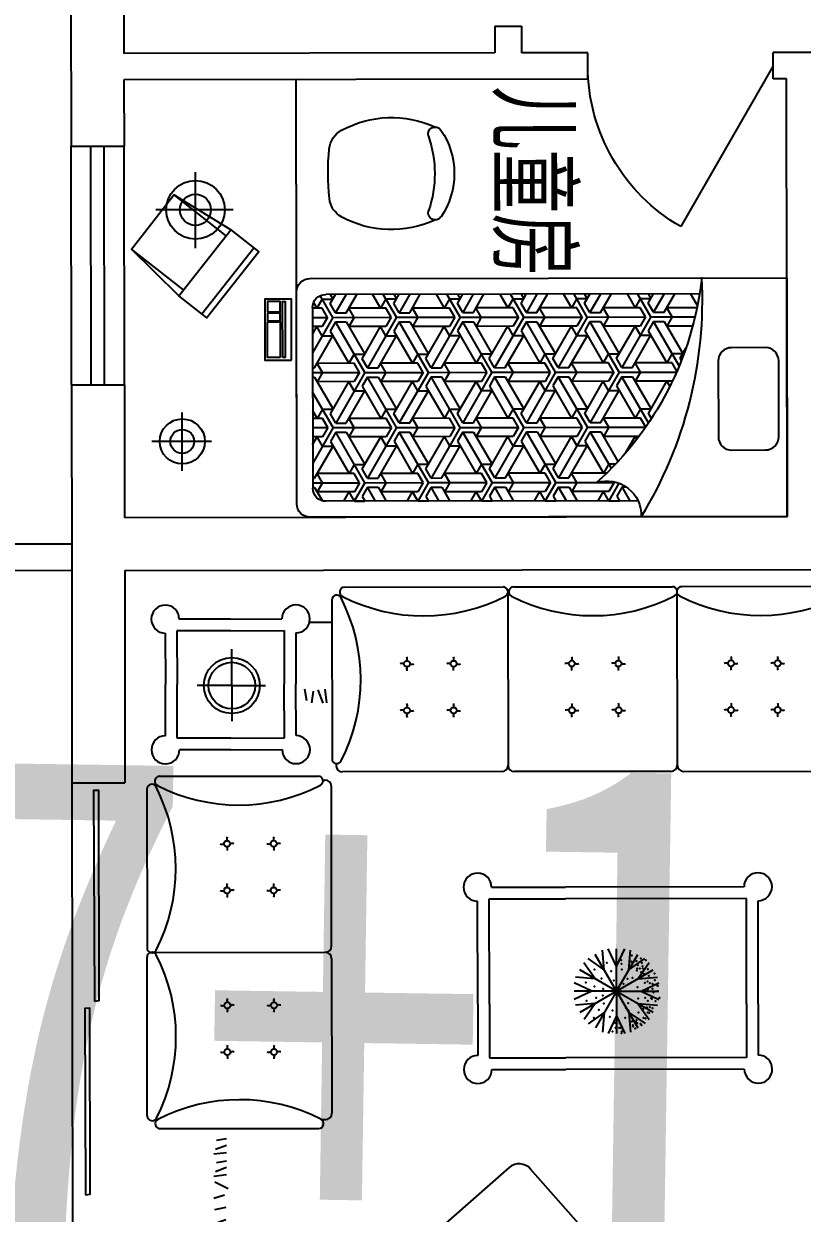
# Model space of a CAD drawing. Header units: millimetres. Extents: x 950 to 32641, y 607 to 32298.
# Drawn here: x 16703 to 19640, y 23052 to 27537 of the extents above; entities that cross this region are included whole.
import ezdxf
from ezdxf.enums import TextEntityAlignment as Align

# ---------------------------------------------------------------- set-up
doc = ezdxf.new("R2010")
doc.units = ezdxf.units.MM
for name, color, linetype in [('B', 33, 'Continuous'), ('FURN', 1, 'Continuous'), ('O', 253, 'Continuous'), ('PD', 40, 'Continuous'), ('PUB_TEXT', 7, 'Continuous'), ('PUB_WINDW', 7, 'Continuous'), ('WALL', 255, 'Continuous'), ('WENZI', 41, 'Continuous'), ('WINDOW', 2, 'Continuous')]:
    doc.layers.add(name, color=color, linetype=linetype)
doc.styles.add('-宋体', font='SimSun.ttf', dxfattribs={"width": 0.8})
doc.styles.add('_HZTXT0', font='txt.shx', dxfattribs={"width": 0.7, "bigfont": 'hztxt.shx'})
doc.styles.add('SIMPLEX', font='SIMPLEX.SHX')

# ---------------------------------------------------------------- blocks, each defined once
blk = doc.blocks.new('A$C7DB66A87')
for p, q in [((1550.6, 4170.8), (2298.8, 4170.8)), ((1490.3, 4110.5), (1490.3, 3362.3)), ((2344.4, 4110.5), (2344.4, 3362.3)), ((215.3, 4067.4), (457.3, 4067.4)), ((699.3, 4067.4), (457.3, 4067.4)), ((149.3, 3759.4), (149.3, 4001.4)), ((204.3, 4012.4), (457.3, 4012.4)), ((204.3, 3759.4), (204.3, 4012.4)), ((710.3, 4012.4), (457.3, 4012.4)), ((710.3, 3759.4), (710.3, 4012.4)), ((765.3, 3759.4), (765.3, 4001.4)), ((462.8, 3764.9), (462.8, 3924.2)), ((838.3, 3795.5), (822.8, 3845.5)), ((892.3, 3800.5), (880.5, 3854.2)), ((952.8, 3812.8), (939.1, 3852.4)), ((1016.5, 3795.5), (984.8, 3852.4)), ((1053.9, 3800.5), (1028.3, 3854.8)), ((1104.4, 3799.8), (1088.9, 3867.8)), ((1134.7, 3795.5), (1142.1, 3863.5)), ((1171, 3808.5), (1163, 3854.8)), ((1212.5, 3804.2), (1193.3, 3854.8)), ((1235.4, 3795.5), (1228, 3854.8)), ((1262, 3799.8), (1292.9, 3863.5)), ((1338.7, 3795.5), (1323.2, 3845.5)), ((1392.7, 3800.5), (1380.9, 3854.2)), ((2378.3, 3795.5), (2362.8, 3845.5)), ((2432.3, 3800.5), (2420.5, 3854.2)), ((2492.8, 3812.8), (2479.1, 3852.4)), ((2593.9, 3800.5), (2568.3, 3854.8)), ((2644.4, 3799.8), (2628.9, 3867.8)), ((2674.7, 3795.5), (2682.1, 3863.5)), ((2711, 3808.5), (2703, 3854.8)), ((2752.5, 3804.2), (2733.3, 3854.8)), ((2775.4, 3795.5), (2767.9, 3854.8)), ((2802, 3799.8), (2832.9, 3863.5)), ((2878.7, 3795.5), (2863.2, 3845.5)), ((2932.7, 3800.5), (2920.9, 3854.2)), ((2993.2, 3812.8), (2979.5, 3852.4)), ((3056.9, 3795.5), (3025.1, 3852.4)), ((3094.3, 3800.5), (3068.7, 3854.8)), ((3144.8, 3799.8), (3129.3, 3867.8)), ((3175.1, 3795.5), (3182.5, 3863.5)), ((3185.9, 3782.1), (3240.2, 3839)), ((149.3, 3759.4), (149.3, 3517.4)), ((204.3, 3759.4), (204.3, 3506.4)), ((462.8, 3764.9), (290.6, 3764.9)), ((462.8, 3764.9), (630.9, 3764.9)), ((462.8, 3764.9), (462.8, 3601.5)), ((710.3, 3759.4), (710.3, 3506.4)), ((765.3, 3759.4), (765.3, 3517.4)), ((3206.7, 3771), (3263.6, 3802.8)), ((3211.6, 3733.7), (3266, 3759.3)), ((3206.7, 3652.8), (3274.6, 3645.4)), ((3211, 3683.2), (3278.9, 3698.6)), ((3215.3, 3618.2), (3278.9, 3603.3)), ((3211.6, 3553.8), (3270.3, 3573)), ((204.3, 3506.4), (457.3, 3506.4)), ((710.3, 3506.4), (457.3, 3506.4)), ((3202.9, 3508), (3270.3, 3519.8)), ((3211.6, 3466.6), (3266, 3477.7)), ((215.3, 3451.4), (457.3, 3451.4)), ((699.3, 3451.4), (457.3, 3451.4)), ((544.2, 3439.5), (480.9, 3431.7)), ((489.9, 3400.7), (535.2, 3400.7)), ((544.2, 3368.3), (489.9, 3376.1)), ((3211.6, 3346.8), (3261.6, 3375)), ((60.3, 3332.2), (808.5, 3332.2)), ((535.2, 3345.1), (480.9, 3336)), ((1509.3, 3339.7), (1509.3, 3330.4)), ((3211.6, 3304.9), (3266, 3321.2)), ((0, 3271.9), (0, 2523.7)), ((822, 3290.6), (840.4, 3290.6)), ((870.4, 2531.9), (870.4, 3260.6)), ((2290.6, 3300.4), (1539.3, 3300.4)), ((3211.6, 3269.5), (3266, 3264.2)), ((3202.9, 3188.1), (3279.6, 3195.6)), ((3211.6, 3213.2), (3266, 3233.9)), ((3202.9, 3142.3), (3275.2, 3130.6)), ((3207.3, 3073.7), (3279.6, 3089.1)), ((3207.3, 3047.1), (3266, 3058.2)), ((3202.9, 3024.2), (3263.6, 3024.2)), ((3215.3, 2966.6), (3263.6, 2985.5)), ((3215.3, 2920.8), (3263.6, 2933.6)), ((1966.3, 2882.1), (1480.7, 2882.1)), ((1966.3, 2882.1), (2208.3, 2882.1)), ((3206.7, 2867.6), (3263.6, 2870.5)), ((1414.7, 2816.1), (1414.7, 1974.4)), ((1469.7, 2827.1), (1469.7, 1974.4)), ((1966.3, 2827.1), (1469.7, 2827.1)), ((1966.3, 2827.1), (2219.3, 2827.1)), ((2219.3, 2827.1), (2219.3, 1974.4)), ((2274.3, 2816.1), (2274.3, 1974.4)), ((3211, 2814.4), (3263.6, 2825.2)), ((3206.7, 2749.4), (3263.6, 2741.6)), ((3215.3, 2779.7), (3263.6, 2790.7)), ((3202.3, 2699.9), (3263.6, 2691)), ((3219.6, 2646.1), (3266, 2654.1)), ((3206.7, 2581.7), (3266, 2589.2)), ((3215.3, 2604.6), (3266, 2623.8)), ((3211, 2555.1), (3274.6, 2524.2)), ((0, 1731.9), (0, 2480.1)), ((30.3, 2501.9), (840.4, 2501.9)), ((30.3, 2501.9), (840.4, 2501.9)), ((870.4, 2471.9), (870.4, 1734.1)), ((3206.7, 2478.4), (3256.7, 2493.9)), ((1905.7, 2329.8), (1866.2, 2414.1)), ((1905.7, 2329.8), (1945.2, 2414.1)), ((1905.7, 2214), (1905.7, 2414.1)), ((3211.6, 2424.5), (3265.4, 2436.2)), ((1847.8, 2314.3), (1771.5, 2367.5)), ((1905.7, 2214), (1805.7, 2387.3)), ((1847.8, 2314.3), (1839.9, 2407)), ((1905.7, 2214), (2005.7, 2387.3)), ((1963.6, 2314.3), (1971.5, 2407)), ((1963.6, 2314.3), (2039.9, 2367.5)), ((3224, 2363.9), (3263.6, 2377.6)), ((1905.7, 2214), (1732.5, 2314.1)), ((1805.4, 2271.9), (1752.2, 2348.2)), ((1905.7, 2214), (2078.9, 2314.1)), ((2006, 2271.9), (2059.2, 2348.2)), ((3206.7, 2300.2), (3263.6, 2332)), ((1789.9, 2214), (1705.7, 2253.5)), ((1805.4, 2271.9), (1712.7, 2279.9)), ((2006, 2271.9), (2098.6, 2279.9)), ((2021.5, 2214), (2105.7, 2253.5)), ((3211.6, 2262.9), (3266, 2288.4)), ((1905.7, 2214), (1705.7, 2214)), ((1789.9, 2214), (1705.7, 2174.6)), ((1905.7, 2214), (1732.5, 2114)), ((1905.7, 2214), (1805.7, 2040.8)), ((1905.7, 2214), (1905.7, 2014)), ((1905.7, 2214), (2005.7, 2040.8)), ((1905.7, 2214), (2078.9, 2114)), ((1905.7, 2214), (2105.7, 2214)), ((2021.5, 2214), (2105.7, 2174.6)), ((3211, 2212.3), (3278.9, 2227.8)), ((1805.4, 2156.1), (1712.7, 2148.2)), ((1805.4, 2156.1), (1752.2, 2079.8)), ((2006, 2156.1), (2098.6, 2148.2)), ((2006, 2156.1), (2059.2, 2079.8)), ((3206.7, 2182), (3274.6, 2174.6)), ((1847.8, 2113.8), (1771.5, 2060.6)), ((1847.8, 2113.8), (1839.9, 2021.1)), ((1905.7, 2098.2), (1866.2, 2014)), ((1905.7, 2098.2), (1945.2, 2014)), ((1963.6, 2113.8), (2039.9, 2060.6)), ((1963.6, 2113.8), (1971.5, 2021.1)), ((3224, 2106), (3263.6, 2119.7)), ((3041.8, 2068.4), (2743.8, 1807.6)), ((3404.2, 1763.6), (3143.4, 2061.6)), ((3206.7, 2042.2), (3263.6, 2074)), ((3211.6, 2004.9), (3266, 2030.5)), ((1414.7, 1625.2), (1414.7, 1974.4)), ((1469.7, 1614.2), (1469.7, 1974.4)), ((2219.3, 1614.2), (2219.3, 1974.4)), ((2274.3, 1625.2), (2274.3, 1974.4)), ((3232.9, 1959.4), (3278.9, 1969.9)), ((0, 934.1), (0, 1682.3)), ((30.3, 1704.1), (840.4, 1704.1)), ((30.3, 1704.1), (840.4, 1704.1)), ((2737, 1706.1), (2997.8, 1408)), ((870.4, 1674.1), (870.4, 922.8)), ((3099.4, 1401.3), (3397.4, 1662)), ((1966.3, 1614.2), (1469.7, 1614.2)), ((1966.3, 1614.2), (2219.3, 1614.2)), ((1966.3, 1559.2), (1480.7, 1559.2)), ((1966.3, 1559.2), (2208.3, 1559.2)), ((3254.1, 1536.6), (3266, 1535.5)), ((3202.9, 1459.4), (3279.6, 1466.8)), ((3211.6, 1484.4), (3266, 1505.2)), ((3202.9, 1413.6), (3275.2, 1401.8)), ((3207.3, 1344.9), (3279.6, 1360.4)), ((3202.9, 1295.4), (3263.6, 1295.4)), ((3207.3, 1318.3), (3266, 1329.4)), ((3215.3, 1237.8), (3263.6, 1256.7)), ((3215.3, 1192.1), (3263.6, 1204.9)), ((3206.7, 1138.8), (3263.6, 1141.8)), ((3211, 1085.6), (3263.6, 1096.4)), ((3206.7, 1020.7), (3263.6, 1012.8)), ((3215.3, 1051), (3263.6, 1062)), ((3202.3, 971.2), (3263.6, 962.3)), ((3219.6, 917.3), (3266, 925.4)), ((60.3, 873.8), (808.5, 873.8)), ((164.1, 768.6), (164.1, 873.8)), ((544.2, 849.5), (480.9, 841.8)), ((831.1, 892.8), (840.4, 892.8)), ((1690.4, 870.4), (939.1, 870.4)), ((1750.4, 870.4), (2479.1, 870.4)), ((3206.7, 853), (3266, 860.4)), ((3215.3, 875.9), (3266, 895)), ((484.2, 807.4), (547.2, 830.9)), ((544.2, 778.4), (489.9, 786.2)), ((890.1, 60.3), (890.1, 808.5)), ((909.1, 831.1), (909.1, 840.4)), ((1720.4, 30.3), (1720.4, 840.4)), ((1720.4, 30.3), (1720.4, 840.4)), ((2509.1, 822), (2509.1, 840.4)), ((2550.7, 60.3), (2550.7, 808.5)), ((3211, 826.4), (3274.6, 795.4)), ((535.2, 755.1), (480.9, 746.1)), ((3206.7, 749.6), (3256.7, 765.1)), ((215.3, 704.2), (457.3, 704.2)), ((699.3, 704.2), (457.3, 704.2)), ((3211.6, 695.7), (3265.4, 707.5)), ((149.3, 396.2), (149.3, 638.2)), ((204.3, 396.2), (204.3, 649.2)), ((204.3, 649.2), (457.3, 649.2)), ((710.3, 649.2), (457.3, 649.2)), ((710.3, 396.2), (710.3, 649.2)), ((765.3, 396.2), (765.3, 638.2)), ((3224, 635.2), (3263.6, 648.9)), ((462.8, 401.7), (462.8, 561)), ((3206.7, 571.4), (3263.6, 603.2)), ((3211.6, 534.1), (3266, 559.7)), ((3206.7, 453.2), (3274.6, 445.8)), ((3211, 483.6), (3278.9, 499)), ((149.3, 396.2), (149.3, 154.2)), ((204.3, 396.2), (204.3, 143.2)), ((462.8, 401.7), (290.6, 401.7)), ((462.8, 401.7), (630.9, 401.7)), ((462.8, 401.7), (462.8, 238.4)), ((710.3, 396.2), (710.3, 143.2)), ((765.3, 396.2), (765.3, 154.2)), ((3211.6, 395.7), (3259.2, 358)), ((3215.3, 418.6), (3278.9, 403.7)), ((2606.2, 326.4), (2598.2, 372.7)), ((2647.7, 322.1), (2628.5, 372.7)), ((2670.6, 313.4), (2663.2, 372.7)), ((2711, 326.4), (2703, 372.7)), ((2752.5, 322.1), (2733.3, 372.7)), ((2775.4, 313.4), (2767.9, 372.7)), ((2802, 317.7), (2832.9, 381.4)), ((2878.7, 313.4), (2863.2, 363.4)), ((2932.7, 318.4), (2920.9, 372.1)), ((2993.2, 330.7), (2979.5, 370.3)), ((3056.9, 313.4), (3025.1, 370.3)), ((3094.3, 318.4), (3068.7, 372.7)), ((3144.8, 317.7), (3129.3, 385.7)), ((3175.1, 313.4), (3182.5, 381.4)), ((3202.9, 380.8), (3237.6, 327)), ((204.3, 143.2), (457.3, 143.2)), ((710.3, 143.2), (457.3, 143.2)), ((215.3, 88.2), (457.3, 88.2)), ((699.3, 88.2), (457.3, 88.2)), ((950.3, 0), (1698.5, 0)), ((2490.4, 0), (1742.2, 0))]:
    blk.add_line(p, q)
for centre, radius in [((462.8, 3764.9), 132), ((462.8, 3764.9), 110), ((1808.8, 3792.6), 14.4), ((2028.8, 3792.6), 14.4), ((1808.8, 3572.6), 14.4), ((2028.8, 3572.6), 14.4), ((361.7, 2976.5), 14.4), ((581.7, 2976.5), 14.4), ((361.7, 2756.5), 14.4), ((581.7, 2756.5), 14.4), ((361.7, 2225.5), 14.4), ((581.7, 2225.5), 14.4), ((361.7, 2005.5), 14.4), ((581.7, 2005.5), 14.4), ((361.7, 1447.7), 14.4), ((581.7, 1447.7), 14.4), ((361.7, 1227.7), 14.4), ((581.7, 1227.7), 14.4), ((1208.6, 598.2), 14.4), ((1428.6, 598.2), 14.4), ((1970.1, 598.2), 14.4), ((2190.1, 598.2), 14.4), ((462.8, 401.7), 132), ((462.8, 401.7), 110), ((1208.6, 378.2), 14.4), ((1428.6, 378.2), 14.4), ((1970.1, 378.2), 14.4), ((2190.1, 378.2), 14.4)]:
    blk.add_circle(centre, radius)
for centre, radius, start, end in [((1550.6, 4147.8), 23, 90, 242.9872), ((2298.8, 4147.8), 23, 297.0128, 90), ((149.3, 4067.4), 66, 0, 270), ((765.3, 4067.4), 66, 270, 180), ((1513.3, 4110.5), 23, 27.0128, 180), ((779.5, 3736.4), 846.7, 332.9872, 27.0128), ((1924.7, 4881.6), 846.7, 242.9872, 297.0128), ((3055.2, 3736.4), 846.7, 152.9872, 207.0128), ((2321.4, 4110.5), 23, 0, 152.9872), ((1785, 3816), 25.5, 339.3152, 20.6848), ((2005, 3816), 25.5, 339.3152, 20.6848), ((1785.4, 3768.7), 25.5, 69.3152, 110.6848), ((1832.6, 3769.2), 25.5, 159.3152, 200.6848), ((1832.2, 3816.4), 25.5, 249.3152, 290.6848), ((2005.4, 3768.7), 25.5, 69.3152, 110.6848), ((2052.6, 3769.2), 25.5, 159.3152, 200.6848), ((2052.2, 3816.4), 25.5, 249.3152, 290.6848), ((1785, 3596), 25.5, 339.3152, 20.6848), ((2005, 3596), 25.5, 339.3152, 20.6848), ((1785.4, 3548.7), 25.5, 69.3152, 110.6848), ((1832.6, 3549.2), 25.5, 159.3152, 200.6848), ((1832.2, 3596.4), 25.5, 249.3152, 290.6848), ((2005.4, 3548.7), 25.5, 69.3152, 110.6848), ((2052.6, 3549.2), 25.5, 159.3152, 200.6848), ((2052.2, 3596.4), 25.5, 249.3152, 290.6848), ((149.3, 3451.4), 66, 90, 0), ((765.3, 3451.4), 66, 180, 90), ((60.3, 3309.2), 23, 90, 242.9872), ((808.5, 3309.2), 23, 297.0128, 90), ((1513.3, 3362.3), 23, 180, 332.9872), ((1539.3, 3330.4), 30, 180, 270), ((2290.6, 3330.4), 30, 270, 0), ((2321.4, 3362.3), 23, 207.0128, 0), ((23, 3271.9), 23, 27.0128, 180), ((-710.8, 2897.8), 846.7, 332.9872, 27.0128), ((434.4, 4043), 846.7, 242.9872, 297.0128), ((840.4, 3260.6), 30, 0, 90), ((338.3, 2952.7), 25.5, 69.3152, 110.6848), ((337.9, 2999.9), 25.5, 339.3152, 20.6848), ((385.1, 3000.4), 25.5, 249.3152, 290.6848), ((558.3, 2952.7), 25.5, 69.3152, 110.6848), ((557.9, 2999.9), 25.5, 339.3152, 20.6848), ((605.1, 3000.4), 25.5, 249.3152, 290.6848), ((385.6, 2953.1), 25.5, 159.3152, 200.6848), ((605.6, 2953.1), 25.5, 159.3152, 200.6848), ((1414.7, 2882.1), 66, 0, 270), ((2274.3, 2882.1), 66, 270, 180), ((338.3, 2732.7), 25.5, 69.3152, 110.6848), ((337.9, 2779.9), 25.5, 339.3152, 20.6848), ((385.1, 2780.4), 25.5, 249.3152, 290.6848), ((558.3, 2732.7), 25.5, 69.3152, 110.6848), ((557.9, 2779.9), 25.5, 339.3152, 20.6848), ((605.1, 2780.4), 25.5, 249.3152, 290.6848), ((385.6, 2733.1), 25.5, 159.3152, 200.6848), ((605.6, 2733.1), 25.5, 159.3152, 200.6848), ((23, 2523.7), 23, 180, 332.9872), ((840.4, 2531.9), 30, 270, 0), ((23, 2480.1), 23, 27.0128, 180), ((-710.8, 2106), 846.7, 332.9872, 27.0128), ((840.4, 2471.9), 30, 0, 90), ((337.9, 2248.9), 25.5, 339.3152, 20.6848), ((557.9, 2248.9), 25.5, 339.3152, 20.6848), ((338.3, 2201.6), 25.5, 69.3152, 110.6848), ((385.6, 2202.1), 25.5, 159.3152, 200.6848), ((385.1, 2249.3), 25.5, 249.3152, 290.6848), ((558.3, 2201.6), 25.5, 69.3152, 110.6848), ((605.6, 2202.1), 25.5, 159.3152, 200.6848), ((605.1, 2249.3), 25.5, 249.3152, 290.6848), ((3089.2, 2014.2), 72, 41.1859, 131.1859), ((337.9, 2028.9), 25.5, 339.3152, 20.6848), ((557.9, 2028.9), 25.5, 339.3152, 20.6848), ((338.3, 1981.6), 25.5, 69.3152, 110.6848), ((385.6, 1982.1), 25.5, 159.3152, 200.6848), ((385.1, 2029.3), 25.5, 249.3152, 290.6848), ((558.3, 1981.6), 25.5, 69.3152, 110.6848), ((605.6, 1982.1), 25.5, 159.3152, 200.6848), ((605.1, 2029.3), 25.5, 249.3152, 290.6848), ((2791.2, 1753.5), 72, 131.1859, 221.1859), ((3350, 1716.2), 72, 311.1859, 41.1859), ((23, 1731.9), 23, 180, 332.9872), ((23, 1682.3), 23, 27.0128, 180), ((-710.8, 1308.2), 846.7, 332.9872, 27.0128), ((840.4, 1734.1), 30, 270, 0), ((840.4, 1674.1), 30, 0, 90), ((1414.7, 1559.2), 66, 90, 0), ((2274.3, 1559.2), 66, 180, 90), ((337.9, 1471.1), 25.5, 339.3152, 20.6848), ((557.9, 1471.1), 25.5, 339.3152, 20.6848), ((338.3, 1423.9), 25.5, 69.3152, 110.6848), ((385.6, 1424.3), 25.5, 159.3152, 200.6848), ((385.1, 1471.6), 25.5, 249.3152, 290.6848), ((558.3, 1423.9), 25.5, 69.3152, 110.6848), ((605.6, 1424.3), 25.5, 159.3152, 200.6848), ((605.1, 1471.6), 25.5, 249.3152, 290.6848), ((3052, 1455.4), 72, 221.1859, 311.1859), ((337.9, 1251.1), 25.5, 339.3152, 20.6848), ((557.9, 1251.1), 25.5, 339.3152, 20.6848), ((338.3, 1203.9), 25.5, 69.3152, 110.6848), ((385.6, 1204.3), 25.5, 159.3152, 200.6848), ((385.1, 1251.6), 25.5, 249.3152, 290.6848), ((558.3, 1203.9), 25.5, 69.3152, 110.6848), ((605.6, 1204.3), 25.5, 159.3152, 200.6848), ((605.1, 1251.6), 25.5, 249.3152, 290.6848), ((434.4, 163), 846.7, 62.9872, 117.0128), ((23, 934.1), 23, 180, 332.9872), ((60.3, 896.8), 23, 117.0128, 270), ((808.5, 896.8), 23, 270, 62.9872), ((840.4, 922.8), 30, 270, 0), ((939.1, 840.4), 30, 90, 180), ((1690.4, 840.4), 30, 0, 90), ((1750.4, 840.4), 30, 90, 180), ((2479.1, 840.4), 30, 0, 90), ((913.1, 808.5), 23, 27.0128, 180), ((179.3, 434.4), 846.7, 332.9872, 27.0128), ((3261.5, 434.4), 846.7, 152.9872, 207.0128), ((2527.7, 808.5), 23, 0, 152.9872), ((149.3, 704.2), 66, 0, 270), ((765.3, 704.2), 66, 270, 180), ((1232.4, 621.6), 25.5, 159.3152, 200.6848), ((1452.4, 621.6), 25.5, 159.3152, 200.6848), ((1993.9, 621.6), 25.5, 159.3152, 200.6848), ((2213.9, 621.6), 25.5, 159.3152, 200.6848), ((1185.2, 622.1), 25.5, 249.3152, 290.6848), ((1184.7, 574.8), 25.5, 339.3152, 20.6848), ((1232, 574.4), 25.5, 69.3152, 110.6848), ((1405.2, 622.1), 25.5, 249.3152, 290.6848), ((1404.7, 574.8), 25.5, 339.3152, 20.6848), ((1452, 574.4), 25.5, 69.3152, 110.6848), ((1946.7, 622.1), 25.5, 249.3152, 290.6848), ((1946.2, 574.8), 25.5, 339.3152, 20.6848), ((1993.5, 574.4), 25.5, 69.3152, 110.6848), ((2166.7, 622.1), 25.5, 249.3152, 290.6848), ((2166.2, 574.8), 25.5, 339.3152, 20.6848), ((2213.5, 574.4), 25.5, 69.3152, 110.6848), ((1232.4, 401.6), 25.5, 159.3152, 200.6848), ((1452.4, 401.6), 25.5, 159.3152, 200.6848), ((1993.9, 401.6), 25.5, 159.3152, 200.6848), ((2213.9, 401.6), 25.5, 159.3152, 200.6848), ((1185.2, 402.1), 25.5, 249.3152, 290.6848), ((1184.7, 354.8), 25.5, 339.3152, 20.6848), ((1232, 354.4), 25.5, 69.3152, 110.6848), ((1405.2, 402.1), 25.5, 249.3152, 290.6848), ((1404.7, 354.8), 25.5, 339.3152, 20.6848), ((1452, 354.4), 25.5, 69.3152, 110.6848), ((1946.7, 402.1), 25.5, 249.3152, 290.6848), ((1946.2, 354.8), 25.5, 339.3152, 20.6848), ((1993.5, 354.4), 25.5, 69.3152, 110.6848), ((2166.7, 402.1), 25.5, 249.3152, 290.6848), ((2166.2, 354.8), 25.5, 339.3152, 20.6848), ((2213.5, 354.4), 25.5, 69.3152, 110.6848), ((149.3, 88.2), 66, 90, 0), ((765.3, 88.2), 66, 180, 90), ((1324.4, -710.8), 846.7, 62.9872, 117.0128), ((2116.3, -710.8), 846.7, 62.9872, 117.0128), ((913.1, 60.3), 23, 180, 332.9872), ((2527.7, 60.3), 23, 207.0128, 0), ((950.3, 23), 23, 117.0128, 270), ((1698.5, 23), 23, 270, 62.9872), ((1742.2, 23), 23, 117.0128, 270), ((2490.4, 23), 23, 270, 62.9872)]:
    blk.add_arc(centre, radius, start, end)
for p in [(1937.2, 2416.8), (1801.8, 2362.2), (1823.7, 2393.6), (1833.2, 2366.3), (1855.1, 2395), (1860.6, 2360.8), (1868.8, 2370.4), (1871.5, 2384), (1881.1, 2408.6), (1881.1, 2407.3), (1894.8, 2384), (1896.2, 2362.2), (1905.7, 2407.3), (1905.7, 2358.1), (1912.6, 2388.1), (1938.6, 2377.2), (1942.7, 2379.9), (1952.2, 2362.2), (1953.6, 2397.7), (1981, 2370.4), (1983.7, 2356.7), (1986.4, 2384), (2007, 2362.2), (2008.3, 2367.6), (1752.5, 2329.4), (1759.4, 2352.6), (1764.9, 2308.9), (1773.1, 2333.5), (1784, 2314.4), (1788.1, 2336.2), (1799.1, 2338.9), (1799.1, 2323.9), (1799.1, 2311.6), (1808.6, 2310.3), (1816.8, 2330.7), (1823.7, 2343), (1866.1, 2347.1), (1886.6, 2313), (1937.2, 2348.5), (1939.9, 2315.7), (1989.2, 2340.3), (2007, 2317.1), (2031.6, 2341.7), (2035.7, 2349.9), (2042.5, 2307.5), (2050.7, 2304.8), (2057.6, 2311.6), (2060.3, 2326.6), (2065.8, 2332.1), (2082.2, 2302.1), (1737.5, 2285.7), (1766.2, 2282.9), (1842.8, 2289.8), (1848.3, 2266.5), (1871.5, 2247.4), (1961.8, 2269.3), (1985.1, 2257), (1997.4, 2270.6), (2031.6, 2254.2), (2049.4, 2285.7), (2065.8, 2291.1), (2072.6, 2292.5), (1759.4, 2236.5), (1777.2, 2237.8), (1804.5, 2239.2), (1811.4, 2188.6), (1855.1, 2200.9), (1997.4, 2195.5), (2054.8, 2207.8), (2058.9, 2229.6), (2078.1, 2209.1), (2079.5, 2232.4), (2079.5, 2225.5), (2095.9, 2239.2), (2095.9, 2194.1), (2104.1, 2236.5), (1771.7, 2168.1), (1845.6, 2143.5), (1894.8, 2150.4), (1926.3, 2149), (1964.6, 2154.5), (1993.3, 2131.2), (2026.1, 2181.8), (1803.2, 2110.7), (1883.9, 2109.4), (1937.2, 2117.6), (2031.6, 2106.6), (1864.7, 2069.7), (1950.9, 2072.5)]:
    blk.add_point(p)
blk = doc.blocks.new('J10')
at = {"extrusion": (0, 0, -1), "xscale": -0.8, "yscale": 0.8, "zscale": -0.8, "rotation": 270}
blk.add_blockref('A$C7DB66A87', (-3924.8, 830.4), dxfattribs=at)
blk = doc.blocks.new('MONITOR')
at = {"color": 1}
for p, q in [((-165, 140), (-135, 400)), ((165, 140), (135, 400)), ((-165, 25), (165, 25))]:
    blk.add_line(p, q, dxfattribs=at)
blk.add_lwpolyline([(-135, 140), (-135, 400), (135, 400), (135, 140)])
blk.add_lwpolyline([(-165, 140), (165, 140), (165, 0), (-165, 0)], close=True)
blk = doc.blocks.new('LAP1')
at = {"layer": 'FURN'}
for p, q in [((0, -110), (0, 115)), ((-111, 0), (109, 0))]:
    blk.add_line(p, q, dxfattribs=at)
for radius in [85, 45]:
    blk.add_circle((0, 0), radius, dxfattribs=at)
blk = doc.blocks.new('_DBLK')
blk.add_line((-0.5, 0), (0, -0.866))
blk.add_arc((-0.5, 0), 1, 300, 0)
at = {"style": 'SIMPLEX', "flags": 9}
blk.add_attdef('A', text='', height=1, dxfattribs=at).set_placement((0, 1.5), align=Align.MIDDLE)
blk = doc.blocks.new('CHAIR-13')
for centre, radius, start, end in [((-90.2, 407.8), 96.5, 95.8543, 151.5258), ((0, -471.4), 980.4, 84.1457, 95.8543), ((90.2, 407.8), 96.5, 28.4742, 84.1457), ((193.8, 253.8), 419.5, 151.5258, 204.6559), ((-193.8, 253.8), 419.5, 335.3441, 28.4742), ((-159.1, 77.2), 28.2, 71.0754, 235.7945), ((0, 541.3), 462.5, 251.0754, 288.9246), ((159.1, 77.2), 28.2, 304.2055, 108.9246), ((0, 311.3), 311.3, 235.7945, 304.2055)]:
    blk.add_arc(centre, radius, start, end)
blk = doc.blocks.new('KEYBOARD')
blk.add_lwpolyline([(-240, 210), (240, 210), (240, 0), (-240, 0)], close=True)
at = {"color": 1}
for points in [[(-220, 140), (220, 140), (220, 160), (-220, 160)], [(-220, 120), (-220, 20), (60, 20), (60, 120)], [(70, 120), (130, 120), (130, 20), (70, 20)], [(140, 20), (140, 120), (220, 120), (220, 20)]]:
    blk.add_lwpolyline(points, close=True, dxfattribs=at)
blk = doc.blocks.new('D3')
at = {"layer": 'FURN'}
for p, q in [((329.2, 840), (1740, 840)), ((363, 840), (337.3, 795.5)), ((463, 770.7), (423, 840)), ((463, 840), (503, 770.7)), ((523, 805.3), (503, 840)), ((523, 840), (513, 822.7)), ((513, 753.4), (563, 840)), ((553, 822.7), (513, 822.7)), ((553, 822.7), (573, 788)), ((603, 840), (573, 788)), ((703, 770.7), (663, 840)), ((703, 840), (743, 770.7)), ((763, 805.3), (743, 840)), ((763, 840), (753, 822.7)), ((753, 753.4), (803, 840)), ((793, 822.7), (753, 822.7)), ((793, 822.7), (813, 788)), ((843, 840), (813, 788)), ((943, 770.7), (903, 840)), ((943, 840), (983, 770.7)), ((1003, 805.3), (983, 840)), ((1003, 840), (993, 822.7)), ((993, 753.4), (1043, 840)), ((1033, 822.7), (993, 822.7)), ((1033, 822.7), (1053, 788)), ((1083, 840), (1053, 788)), ((1183, 770.7), (1143, 840)), ((1183, 840), (1223, 770.7)), ((1243, 805.3), (1223, 840)), ((1243, 840), (1233, 822.7)), ((1233, 753.4), (1283, 840)), ((1273, 822.7), (1233, 822.7)), ((1273, 822.7), (1293, 788)), ((1323, 840), (1293, 788)), ((1423, 770.7), (1383, 840)), ((1423, 840), (1463, 770.7)), ((1483, 805.3), (1463, 840)), ((1483, 840), (1473, 822.7)), ((1473, 753.4), (1523, 840)), ((1513, 822.7), (1473, 822.7)), ((1513, 822.7), (1533, 788)), ((1563, 840), (1533, 788)), ((1663, 770.7), (1623, 840)), ((1663, 840), (1703, 770.7)), ((1723, 805.3), (1703, 840)), ((1723, 840), (1713, 822.7)), ((1713, 753.4), (1760.5, 835.6)), ((1753, 822.7), (1713, 822.7)), ((1753, 822.7), (1773, 788)), ((1785.8, 810.1), (1773, 788)), ((338.9, 788), (453, 788)), ((433, 753.4), (453, 788)), ((503, 770.7), (463, 770.7)), ((503, 770.7), (523, 805.3)), ((533, 753.4), (553, 788)), ((553, 788), (693, 788)), ((673, 753.4), (693, 788)), ((743, 770.7), (703, 770.7)), ((743, 770.7), (763, 805.3)), ((773, 753.4), (793, 788)), ((793, 788), (933, 788)), ((913, 753.4), (933, 788)), ((983, 770.7), (943, 770.7)), ((983, 770.7), (1003, 805.3)), ((1013, 753.4), (1033, 788)), ((1033, 788), (1173, 788)), ((1153, 753.4), (1173, 788)), ((1223, 770.7), (1183, 770.7)), ((1223, 770.7), (1243, 805.3)), ((1253, 753.4), (1273, 788)), ((1273, 788), (1413, 788)), ((1393, 753.4), (1413, 788)), ((1463, 770.7), (1423, 770.7)), ((1463, 770.7), (1483, 805.3)), ((1493, 753.4), (1513, 788)), ((1513, 788), (1653, 788)), ((1633, 753.4), (1653, 788)), ((1703, 770.7), (1663, 770.7)), ((1703, 770.7), (1723, 805.3)), ((1733, 753.4), (1753, 788)), ((1753, 788), (1790, 788)), ((1790, 790), (1790, 110)), ((513, 753.4), (346.6, 753.4)), ((355.4, 718.7), (453, 718.7)), ((463, 736.1), (393, 614.8)), ((406.6, 569), (503, 736.1)), ((433, 753.4), (453, 718.7)), ((503, 736.1), (463, 736.1)), ((503, 736.1), (523, 701.4)), ((513, 753.4), (623, 562.9)), ((533, 753.4), (553, 718.7)), ((753, 753.4), (533, 753.4)), ((553, 718.7), (693, 718.7)), ((553, 684.1), (573, 718.7)), ((643, 597.5), (573, 718.7)), ((703, 736.1), (633, 614.8)), ((633, 545.5), (743, 736.1)), ((673, 753.4), (693, 718.7)), ((743, 736.1), (703, 736.1)), ((743, 736.1), (763, 701.4)), ((753, 753.4), (863, 562.9)), ((773, 753.4), (793, 718.7)), ((993, 753.4), (773, 753.4)), ((793, 718.7), (933, 718.7)), ((793, 684.1), (813, 718.7)), ((883, 597.5), (813, 718.7)), ((943, 736.1), (873, 614.8)), ((873, 545.5), (983, 736.1)), ((913, 753.4), (933, 718.7)), ((983, 736.1), (943, 736.1)), ((983, 736.1), (1003, 701.4)), ((993, 753.4), (1103, 562.9)), ((1013, 753.4), (1033, 718.7)), ((1233, 753.4), (1013, 753.4)), ((1033, 718.7), (1173, 718.7)), ((1033, 684.1), (1053, 718.7)), ((1123, 597.5), (1053, 718.7)), ((1183, 736.1), (1113, 614.8)), ((1113, 545.5), (1223, 736.1)), ((1153, 753.4), (1173, 718.7)), ((1223, 736.1), (1183, 736.1)), ((1223, 736.1), (1243, 701.4)), ((1233, 753.4), (1343, 562.9)), ((1253, 753.4), (1273, 718.7)), ((1473, 753.4), (1253, 753.4)), ((1273, 718.7), (1413, 718.7)), ((1273, 684.1), (1293, 718.7)), ((1363, 597.5), (1293, 718.7)), ((1423, 736.1), (1353, 614.8)), ((1353, 545.5), (1463, 736.1)), ((1393, 753.4), (1413, 718.7)), ((1463, 736.1), (1423, 736.1)), ((1463, 736.1), (1483, 701.4)), ((1473, 753.4), (1583, 562.9)), ((1493, 753.4), (1513, 718.7)), ((1713, 753.4), (1493, 753.4)), ((1513, 718.7), (1653, 718.7)), ((1513, 684.1), (1533, 718.7)), ((1603, 597.5), (1533, 718.7)), ((1663, 736.1), (1593, 614.8)), ((1593, 545.5), (1703, 736.1)), ((1633, 753.4), (1653, 718.7)), ((1703, 736.1), (1663, 736.1)), ((1703, 736.1), (1723, 701.4)), ((1713, 753.4), (1790, 620)), ((1733, 753.4), (1753, 718.7)), ((1790, 753.4), (1733, 753.4)), ((1753, 718.7), (1790, 718.7)), ((1753, 684.1), (1773, 718.7)), ((1790, 689.3), (1773, 718.7)), ((523, 701.4), (453, 580.2)), ((583, 562.9), (513, 684.1)), ((553, 684.1), (513, 684.1)), ((763, 701.4), (693, 580.2)), ((823, 562.9), (753, 684.1)), ((793, 684.1), (753, 684.1)), ((1003, 701.4), (933, 580.2)), ((1063, 562.9), (993, 684.1)), ((1033, 684.1), (993, 684.1)), ((1243, 701.4), (1173, 580.2)), ((1303, 562.9), (1233, 684.1)), ((1273, 684.1), (1233, 684.1)), ((1483, 701.4), (1413, 580.2)), ((1543, 562.9), (1473, 684.1)), ((1513, 684.1), (1473, 684.1)), ((1723, 701.4), (1653, 580.2)), ((1783, 562.9), (1713, 684.1)), ((1753, 684.1), (1713, 684.1)), ((403, 597.5), (381.3, 635)), ((433, 614.8), (393, 614.8)), ((398.3, 589.4), (403, 597.5)), ((433, 614.8), (453, 580.2)), ((623, 562.9), (643, 597.5)), ((673, 614.8), (633, 614.8)), ((673, 614.8), (693, 580.2)), ((863, 562.9), (883, 597.5)), ((913, 614.8), (873, 614.8)), ((913, 614.8), (933, 580.2)), ((1103, 562.9), (1123, 597.5)), ((1153, 614.8), (1113, 614.8)), ((1153, 614.8), (1173, 580.2)), ((1343, 562.9), (1363, 597.5)), ((1393, 614.8), (1353, 614.8)), ((1393, 614.8), (1413, 580.2)), ((1583, 562.9), (1603, 597.5)), ((1633, 614.8), (1593, 614.8)), ((1633, 614.8), (1653, 580.2)), ((415.1, 549.1), (433, 580.2)), ((633, 545.5), (416.6, 545.5)), ((433, 580.2), (573, 580.2)), ((553, 545.5), (573, 580.2)), ((553, 545.5), (573, 510.9)), ((623, 562.9), (583, 562.9)), ((633, 545.5), (743, 355)), ((653, 545.5), (673, 580.2)), ((653, 545.5), (673, 510.9)), ((873, 545.5), (653, 545.5)), ((673, 580.2), (813, 580.2)), ((793, 545.5), (813, 580.2)), ((793, 545.5), (813, 510.9)), ((863, 562.9), (823, 562.9)), ((873, 545.5), (983, 355)), ((893, 545.5), (913, 580.2)), ((893, 545.5), (913, 510.9)), ((1113, 545.5), (893, 545.5)), ((913, 580.2), (1053, 580.2)), ((1033, 545.5), (1053, 580.2)), ((1033, 545.5), (1053, 510.9)), ((1103, 562.9), (1063, 562.9)), ((1113, 545.5), (1223, 355)), ((1133, 545.5), (1153, 580.2)), ((1133, 545.5), (1153, 510.9)), ((1353, 545.5), (1133, 545.5)), ((1153, 580.2), (1293, 580.2)), ((1273, 545.5), (1293, 580.2)), ((1273, 545.5), (1293, 510.9)), ((1343, 562.9), (1303, 562.9)), ((1353, 545.5), (1463, 355)), ((1373, 545.5), (1393, 580.2)), ((1373, 545.5), (1393, 510.9)), ((1593, 545.5), (1373, 545.5)), ((1393, 580.2), (1533, 580.2)), ((1513, 545.5), (1533, 580.2)), ((1513, 545.5), (1533, 510.9)), ((1583, 562.9), (1543, 562.9)), ((1593, 545.5), (1703, 355)), ((1613, 545.5), (1633, 580.2)), ((1613, 545.5), (1633, 510.9)), ((1790, 545.5), (1613, 545.5)), ((1633, 580.2), (1773, 580.2)), ((1753, 545.5), (1773, 580.2)), ((1753, 545.5), (1773, 510.9)), ((1790, 562.9), (1783, 562.9)), ((430.3, 515.6), (433, 510.9)), ((433, 510.9), (573, 510.9)), ((441.9, 491.7), (453, 510.9)), ((523, 389.7), (453, 510.9)), ((583, 528.2), (513, 407)), ((522.5, 354.1), (623, 528.2)), ((643, 493.6), (573, 372.3)), ((623, 528.2), (583, 528.2)), ((623, 528.2), (643, 493.6)), ((673, 510.9), (813, 510.9)), ((673, 476.3), (693, 510.9)), ((763, 389.7), (693, 510.9)), ((823, 528.2), (753, 407)), ((753, 337.7), (863, 528.2)), ((883, 493.6), (813, 372.3)), ((863, 528.2), (823, 528.2)), ((863, 528.2), (883, 493.6)), ((913, 510.9), (1053, 510.9)), ((913, 476.3), (933, 510.9)), ((1003, 389.7), (933, 510.9)), ((1063, 528.2), (993, 407)), ((993, 337.7), (1103, 528.2)), ((1123, 493.6), (1053, 372.3)), ((1103, 528.2), (1063, 528.2)), ((1103, 528.2), (1123, 493.6)), ((1153, 510.9), (1293, 510.9)), ((1153, 476.3), (1173, 510.9)), ((1243, 389.7), (1173, 510.9)), ((1303, 528.2), (1233, 407)), ((1233, 337.7), (1343, 528.2)), ((1363, 493.6), (1293, 372.3)), ((1343, 528.2), (1303, 528.2)), ((1343, 528.2), (1363, 493.6)), ((1393, 510.9), (1533, 510.9)), ((1393, 476.3), (1413, 510.9)), ((1483, 389.7), (1413, 510.9)), ((1543, 528.2), (1473, 407)), ((1473, 337.7), (1583, 528.2)), ((1603, 493.6), (1533, 372.3)), ((1583, 528.2), (1543, 528.2)), ((1583, 528.2), (1603, 493.6)), ((1633, 510.9), (1773, 510.9)), ((1633, 476.3), (1653, 510.9)), ((1723, 389.7), (1653, 510.9)), ((1783, 528.2), (1713, 407)), ((1790, 528.2), (1783, 528.2)), ((703, 355), (633, 476.3)), ((673, 476.3), (633, 476.3)), ((943, 355), (873, 476.3)), ((913, 476.3), (873, 476.3)), ((1183, 355), (1113, 476.3)), ((1153, 476.3), (1113, 476.3)), ((1423, 355), (1353, 476.3)), ((1393, 476.3), (1353, 476.3)), ((1663, 355), (1593, 476.3)), ((1633, 476.3), (1593, 476.3)), ((1713, 337.7), (1790, 471.1)), ((553, 407), (513, 407)), ((553, 407), (573, 372.3)), ((793, 407), (753, 407)), ((793, 407), (813, 372.3)), ((1033, 407), (993, 407)), ((1033, 407), (1053, 372.3)), ((1273, 407), (1233, 407)), ((1273, 407), (1293, 372.3)), ((1513, 407), (1473, 407)), ((1513, 407), (1533, 372.3)), ((1753, 407), (1713, 407)), ((1753, 407), (1773, 372.3)), ((511.8, 370.2), (523, 389.7)), ((533.3, 338.3), (553, 372.3)), ((553, 372.3), (693, 372.3)), ((673, 337.7), (693, 372.3)), ((743, 355), (763, 389.7)), ((773, 337.7), (793, 372.3)), ((793, 372.3), (933, 372.3)), ((913, 337.7), (933, 372.3)), ((983, 355), (1003, 389.7)), ((1013, 337.7), (1033, 372.3)), ((1033, 372.3), (1173, 372.3)), ((1153, 337.7), (1173, 372.3)), ((1223, 355), (1243, 389.7)), ((1253, 337.7), (1273, 372.3)), ((1273, 372.3), (1413, 372.3)), ((1393, 337.7), (1413, 372.3)), ((1463, 355), (1483, 389.7)), ((1493, 337.7), (1513, 372.3)), ((1513, 372.3), (1653, 372.3)), ((1633, 337.7), (1653, 372.3)), ((1703, 355), (1723, 389.7)), ((1733, 337.7), (1753, 372.3)), ((1753, 372.3), (1790, 372.3)), ((1790, 401.8), (1773, 372.3)), ((753, 337.7), (533.7, 337.7)), ((703, 320.4), (638.3, 208.3)), ((663.2, 182.2), (743, 320.4)), ((673, 337.7), (693, 303.1)), ((743, 355), (703, 355)), ((743, 320.4), (703, 320.4)), ((743, 320.4), (763, 285.7)), ((753, 337.7), (863, 147.2)), ((773, 337.7), (793, 303.1)), ((993, 337.7), (773, 337.7)), ((943, 320.4), (873, 199.1)), ((873, 129.8), (983, 320.4)), ((913, 337.7), (933, 303.1)), ((983, 355), (943, 355)), ((983, 320.4), (943, 320.4)), ((983, 320.4), (1003, 285.7)), ((993, 337.7), (1103, 147.2)), ((1013, 337.7), (1033, 303.1)), ((1233, 337.7), (1013, 337.7)), ((1183, 320.4), (1113, 199.1)), ((1113, 129.8), (1223, 320.4)), ((1153, 337.7), (1173, 303.1)), ((1223, 355), (1183, 355)), ((1223, 320.4), (1183, 320.4)), ((1223, 320.4), (1243, 285.7)), ((1233, 337.7), (1343, 147.2)), ((1253, 337.7), (1273, 303.1)), ((1473, 337.7), (1253, 337.7)), ((1423, 320.4), (1353, 199.1)), ((1353, 129.8), (1463, 320.4)), ((1393, 337.7), (1413, 303.1)), ((1463, 355), (1423, 355)), ((1463, 320.4), (1423, 320.4)), ((1463, 320.4), (1483, 285.7)), ((1473, 337.7), (1583, 147.2)), ((1493, 337.7), (1513, 303.1)), ((1713, 337.7), (1493, 337.7)), ((1663, 320.4), (1593, 199.1)), ((1593, 129.8), (1703, 320.4)), ((1633, 337.7), (1653, 303.1)), ((1703, 355), (1663, 355)), ((1703, 320.4), (1663, 320.4)), ((1703, 320.4), (1723, 285.7)), ((1713, 337.7), (1790, 204.3)), ((1733, 337.7), (1753, 303.1)), ((1790, 337.7), (1733, 337.7)), ((558.9, 303.1), (693, 303.1)), ((566.9, 292.6), (573, 303.1)), ((608.4, 241.8), (573, 303.1)), ((763, 285.7), (693, 164.5)), ((793, 303.1), (933, 303.1)), ((793, 268.4), (813, 303.1)), ((883, 181.8), (813, 303.1)), ((1003, 285.7), (933, 164.5)), ((1033, 303.1), (1173, 303.1)), ((1033, 268.4), (1053, 303.1)), ((1123, 181.8), (1053, 303.1)), ((1243, 285.7), (1173, 164.5)), ((1273, 303.1), (1413, 303.1)), ((1273, 268.4), (1293, 303.1)), ((1363, 181.8), (1293, 303.1)), ((1483, 285.7), (1413, 164.5)), ((1513, 303.1), (1653, 303.1)), ((1513, 268.4), (1533, 303.1)), ((1603, 181.8), (1533, 303.1)), ((1723, 285.7), (1653, 164.5)), ((1753, 303.1), (1790, 303.1)), ((1753, 268.4), (1773, 303.1)), ((1790, 273.6), (1773, 303.1)), ((823, 147.2), (753, 268.4)), ((793, 268.4), (753, 268.4)), ((1063, 147.2), (993, 268.4)), ((1033, 268.4), (993, 268.4)), ((1303, 147.2), (1233, 268.4)), ((1273, 268.4), (1233, 268.4)), ((1543, 147.2), (1473, 268.4)), ((1513, 268.4), (1473, 268.4)), ((1783, 147.2), (1713, 268.4)), ((1753, 268.4), (1713, 268.4)), ((673, 199.1), (646.9, 199.1)), ((673, 199.1), (693, 164.5)), ((863, 147.2), (883, 181.8)), ((913, 199.1), (873, 199.1)), ((913, 199.1), (933, 164.5)), ((1103, 147.2), (1123, 181.8)), ((1153, 199.1), (1113, 199.1)), ((1153, 199.1), (1173, 164.5)), ((1343, 147.2), (1363, 181.8)), ((1393, 199.1), (1353, 199.1)), ((1393, 199.1), (1413, 164.5)), ((1583, 147.2), (1603, 181.8)), ((1633, 199.1), (1593, 199.1)), ((1633, 199.1), (1653, 164.5)), ((681.1, 164.5), (813, 164.5)), ((793, 129.8), (813, 164.5)), ((863, 147.2), (823, 147.2)), ((893, 129.8), (913, 164.5)), ((913, 164.5), (1053, 164.5)), ((1033, 129.8), (1053, 164.5)), ((1103, 147.2), (1063, 147.2)), ((1133, 129.8), (1153, 164.5)), ((1153, 164.5), (1293, 164.5)), ((1273, 129.8), (1293, 164.5)), ((1343, 147.2), (1303, 147.2)), ((1373, 129.8), (1393, 164.5)), ((1393, 164.5), (1533, 164.5)), ((1513, 129.8), (1533, 164.5)), ((1583, 147.2), (1543, 147.2)), ((1613, 129.8), (1633, 164.5)), ((1633, 164.5), (1773, 164.5)), ((1753, 129.8), (1773, 164.5)), ((1790, 147.2), (1783, 147.2)), ((592.7, 60), (623, 112.5)), ((623, 112.5), (607.2, 112.5)), ((623, 112.5), (643, 77.9)), ((634.8, 126.8), (673.3, 60)), ((653, 129.8), (654.5, 132.5)), ((653, 129.8), (673, 95.2)), ((717, 129.8), (653, 129.8)), ((673, 95.2), (813, 95.2)), ((673, 60.6), (693, 95.2)), ((713.3, 60), (693, 95.2)), ((873, 129.8), (718.1, 129.8)), ((823, 112.5), (792.7, 60)), ((793, 129.8), (813, 95.2)), ((863, 112.5), (823, 112.5)), ((832.7, 60), (863, 112.5)), ((863, 112.5), (883, 77.9)), ((873, 129.8), (913.3, 60)), ((893, 129.8), (913, 95.2)), ((1113, 129.8), (893, 129.8)), ((913, 95.2), (1053, 95.2)), ((913, 60.6), (933, 95.2)), ((953.3, 60), (933, 95.2)), ((1063, 112.5), (1032.7, 60)), ((1033, 129.8), (1053, 95.2)), ((1103, 112.5), (1063, 112.5)), ((1072.7, 60), (1103, 112.5)), ((1103, 112.5), (1123, 77.9)), ((1113, 129.8), (1153.3, 60)), ((1133, 129.8), (1153, 95.2)), ((1353, 129.8), (1133, 129.8)), ((1153, 95.2), (1293, 95.2)), ((1153, 60.6), (1173, 95.2)), ((1193.3, 60), (1173, 95.2)), ((1303, 112.5), (1272.7, 60)), ((1273, 129.8), (1293, 95.2)), ((1343, 112.5), (1303, 112.5)), ((1312.7, 60), (1343, 112.5)), ((1343, 112.5), (1363, 77.9)), ((1353, 129.8), (1393.3, 60)), ((1373, 129.8), (1393, 95.2)), ((1593, 129.8), (1373, 129.8)), ((1393, 95.2), (1533, 95.2)), ((1393, 60.6), (1413, 95.2)), ((1433.3, 60), (1413, 95.2)), ((1543, 112.5), (1512.7, 60)), ((1513, 129.8), (1533, 95.2)), ((1583, 112.5), (1543, 112.5)), ((1552.7, 60), (1583, 112.5)), ((1583, 112.5), (1603, 77.9)), ((1593, 129.8), (1633.3, 60)), ((1613, 129.8), (1633, 95.2)), ((1790, 129.8), (1613, 129.8)), ((1633, 95.2), (1773, 95.2)), ((1633, 60.6), (1653, 95.2)), ((1673.3, 60), (1653, 95.2)), ((1753, 129.8), (1773, 95.2)), ((1783, 112.5), (1753.8, 61.9)), ((1790, 112.5), (1783, 112.5)), ((562.5, 60), (1740, 60)), ((643, 77.9), (632.7, 60)), ((633.3, 60), (633, 60.6)), ((673, 60.6), (633, 60.6)), ((883, 77.9), (872.7, 60)), ((873.3, 60), (873, 60.6)), ((913, 60.6), (873, 60.6)), ((1123, 77.9), (1112.7, 60)), ((1113.3, 60), (1113, 60.6)), ((1153, 60.6), (1113, 60.6)), ((1363, 77.9), (1352.7, 60)), ((1353.3, 60), (1353, 60.6)), ((1393, 60.6), (1353, 60.6)), ((1603, 77.9), (1592.7, 60)), ((1593.3, 60), (1593, 60.6)), ((1633, 60.6), (1593, 60.6))]:
    blk.add_line(p, q, dxfattribs=at)
for points in [[(1800, 900), (0, 900), (0, 0), (1800, 0, 0.414214), (1850, 50), (1850, 850, 0.414214)], [(550.3, 0, -0.152577), (320.9, 900, 0.184144), (718.7, 129.3, 0.516437)], [(81.2, 251, -0.414214), (31.2, 301), (31.2, 587, -0.414214), (81.2, 637), (209.2, 637, -0.414214), (259.2, 587), (259.2, 301, -0.414214), (209.2, 251)]]:
    blk.add_lwpolyline(points, format="xyb", close=True, dxfattribs=at)
for centre, start, end in [((1740, 790), 0, 90), ((1740, 110), 270, 0)]:
    blk.add_arc(centre, 50, start, end, dxfattribs=at)
blk = doc.blocks.new('A$C30363566')
at = {"layer": 'FURN'}
for p, q in [((4950, 16773.4), (4950, 16123.4)), ((6530.5, 16773.4), (4950, 16773.4))]:
    blk.add_line(p, q, dxfattribs=at)
at = {"layer": 'O', "color": 252}
for p, q in [((6700, 15923.4), (6700, 14316.6)), ((6800, 15923.4), (6800, 14401.5))]:
    blk.add_line(p, q, dxfattribs=at)
at = {"layer": 'WALL'}
for p, q in [((4850, 18823.4), (4850, 18573.4)), ((6800, 17623.4), (6800, 18823.4)), ((6600, 18623.4), (4950, 18623.4)), ((4950, 18623.4), (4950, 18573.4)), ((6600, 16123.4), (6600, 18623.4)), ((4950, 18573.4), (4850, 18573.4)), ((4850, 17873.4), (4850, 17623.4)), ((4950, 17873.4), (4850, 17873.4)), ((4950, 17873.4), (4950, 16123.4)), ((4750, 17523.4), (4750, 17623.4)), ((4750, 17623.4), (4850, 17623.4)), ((6800, 16123.4), (6800, 17623.4)), ((4750, 17523.4), (4850, 17523.4)), ((4850, 17523.4), (4850, 16123.4)), ((3800, 16123.4), (4850, 16123.4)), ((4950, 16123.4), (5200, 16123.4)), ((5200, 15923.4), (5200, 16123.4)), ((6100, 15923.4), (6100, 16123.4)), ((6100, 16123.4), (6600, 16123.4)), ((6800, 16123.4), (7600, 16123.4)), ((7600, 15923.4), (7600, 16123.4)), ((2950, 15923.4), (5200, 15923.4)), ((6100, 15923.4), (6800, 15923.4)), ((6800, 15923.4), (6800, 15923.4)), ((6800, 15923.4), (7600, 15923.4))]:
    blk.add_line(p, q, dxfattribs=at)
at = {"layer": 'WINDOW'}
for p, q in [((6100, 16123.4), (5200, 16123.4)), ((6100, 16048.4), (5200, 16048.4)), ((6100, 15998.4), (5200, 15998.4)), ((6100, 15923.4), (5200, 15923.4)), ((7600, 15923.4), (10900, 15923.4))]:
    blk.add_line(p, q, dxfattribs=at)
for points in [[(8423.6, 16007.3), (8420.6, 16024.9), (7628.8, 16024.9), (7628.9, 16005)], [(9153.7, 15972.5), (9150.7, 15990.1), (8450.5, 15990.1), (8450.6, 15970.1)]]:
    blk.add_lwpolyline(points, close=True, dxfattribs=at)
at = {"layer": 'B', "extrusion": (0, 0, -1), "xscale": -1.000000000000006, "zscale": -1.000000000000006, "rotation": 89.99999999999663}
blk.add_blockref('J10', (-6033.6, 20130.5), dxfattribs=at)
at = {"layer": 'FURN', "extrusion": (0, 0, -1), "zscale": -1, "rotation": 269.9999999999856}
blk.add_blockref('D3', (-6600, 18623.4), dxfattribs=at)
at = {"layer": 'FURN'}
for name, p, xscale, yscale, zscale, rotation in [('CHAIR-13', (5304.7, 17369.3), -0.9360000000000002, 0.9360000000000002, 0.9360000000000002, 180.0000000000046), ('MONITOR', (5723.2, 16533.2), 0.96, 0.96, 0.96, 141.8636919017029)]:
    blk.add_blockref(name, p, dxfattribs=dict(at, xscale=xscale, yscale=yscale, zscale=zscale, rotation=rotation))
at = {"layer": 'FURN', "extrusion": (0, 0, -1)}
for name, p, xscale, yscale, zscale, rotation in [('KEYBOARD', (-5892.5, 16653.7), 0.48, 0.48, -0.48, 1.292406182074046e-08), ('LAP1', (-5440.3, 16392.2), -1.3, 1.3, -1.3, 179.9999999999955)]:
    blk.add_blockref(name, p, dxfattribs=dict(at, xscale=xscale, yscale=yscale, zscale=zscale, rotation=rotation))
at = {"layer": 'FURN', "rotation": 179.9999999870759}
blk.add_blockref('LAP1', (6313.5, 16341.4), dxfattribs=at)
at = {"layer": 'WINDOW', "xscale": -700, "yscale": 700, "zscale": 700, "rotation": 90.00000000000648}
blk.add_blockref('_DBLK', (4900, 18223.4), dxfattribs=at)
at = {"layer": 'WENZI', "style": '_HZTXT0', "width": 0.8}
blk.add_text('儿童房', height=300, dxfattribs=at).set_placement((4975.5, 17512.7))
blk = doc.blocks.new('1T4F57')
at = {"layer": 'PD', "rotation": 270.084029135063}
blk.add_blockref('A$C30363566', (-5579.8, 5855.4), dxfattribs=at)
at = {"layer": 'PUB_TEXT', "style": '-宋体', "width": 0.8}
blk.add_text('7+1F', height=2000, rotation=359.1407, dxfattribs=at).set_placement((9733.1, -3585.7))

msp = doc.modelspace()

# ---------------------------------------------------------------- block references
at = {"layer": 'PUB_WINDW'}
msp.add_blockref('1T4F57', (6529.8, 26396.1), dxfattribs=at)

doc.saveas('drawing.dxf')
